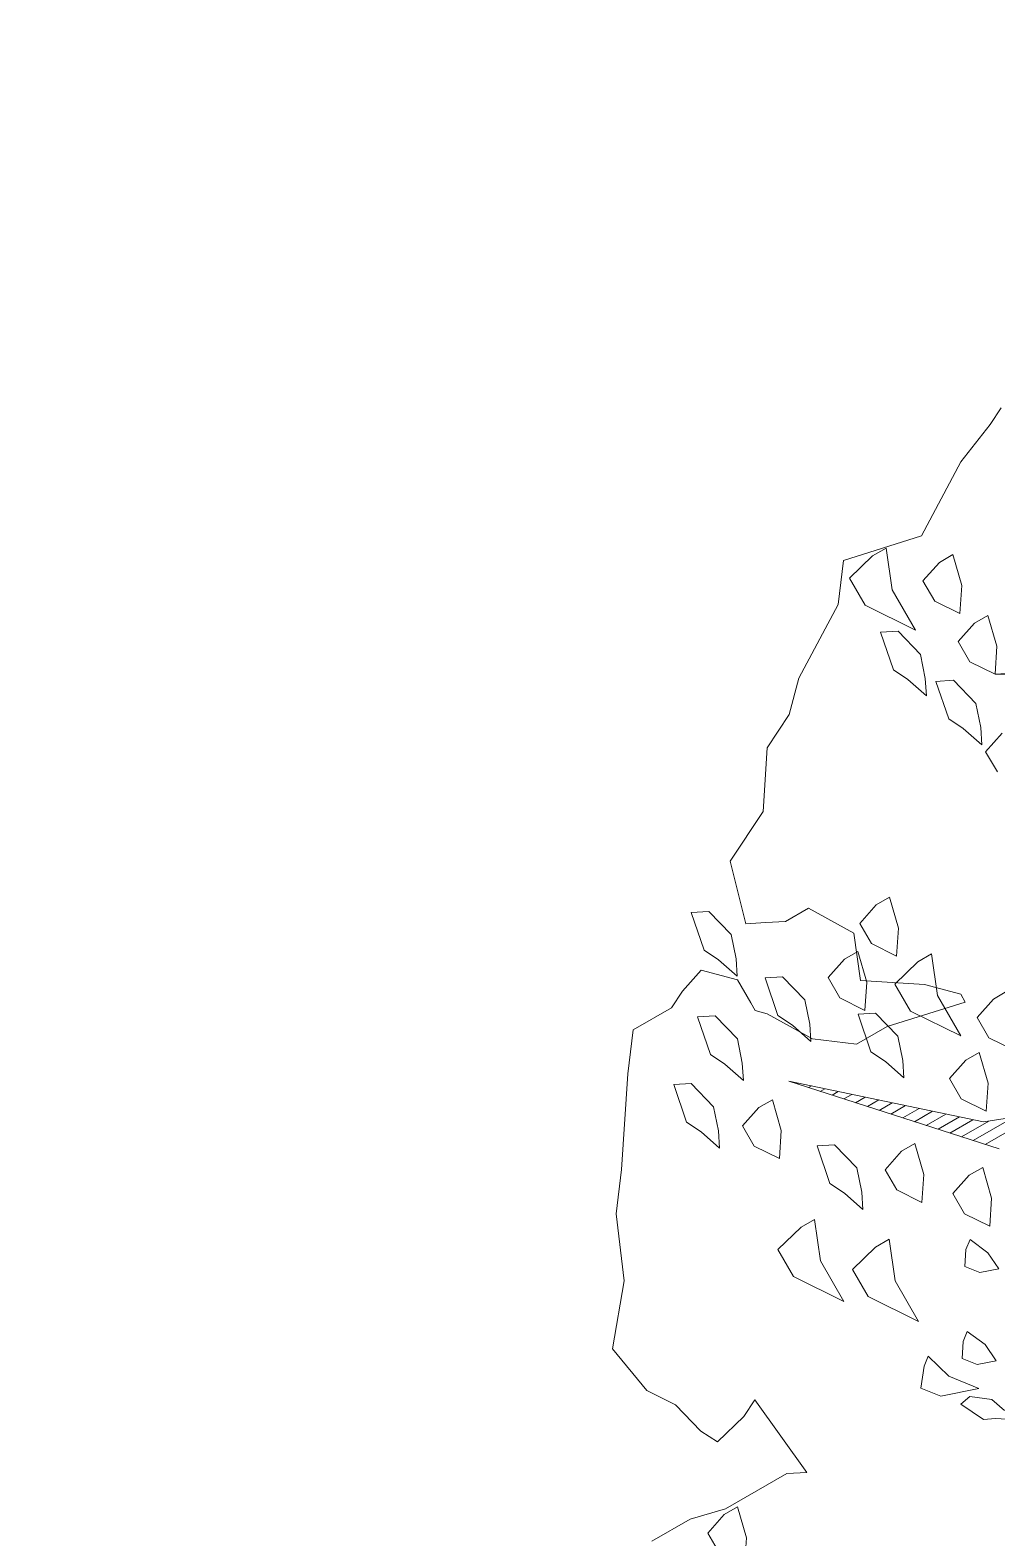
# Model space of a CAD drawing. Header units: metres. Extents: x 12093 to 20303, y 514 to 1412.
# Drawn here: x 19727.967 to 19729.476, y 694.616 to 696.972 of the extents above; entities that cross this region are included whole.
import ezdxf

# ---------------------------------------------------------------- set-up
doc = ezdxf.new("R2010")
doc.units = ezdxf.units.M
doc.layers.get('0').update_dxf_attribs({"lineweight": 13})
for name, color, linetype, lineweight in [('AMBI-GRASS', 104, 'Continuous', 20), ('ARBOLES', 52, 'Continuous', 13), ('grass', 64, 'Continuous', 13)]:
    doc.layers.add(name, color=color, linetype=linetype, lineweight=lineweight)

# ---------------------------------------------------------------- blocks, each defined once
blk = doc.blocks.new('ghgfghgh')
at = {"layer": 'ARBOLES', "lineweight": 20}
for p, q in [((20000.5993, 664.6329), (20000.685, 664.638)), ((20000.6888, 664.6314), (20000.5993, 664.6329)), ((20000.3963, 664.232), (20000.5879, 664.1919)), ((20000.6033, 664.1653), (20000.3963, 664.232)), ((20000.4157, 664.2257), (20000.4185, 664.2274)), ((20000.4273, 664.222), (20000.4317, 664.2246)), ((20000.4389, 664.2183), (20000.445, 664.2218)), ((20000.4505, 664.2145), (20000.4582, 664.219)), ((20000.4621, 664.2108), (20000.4715, 664.2163)), ((20000.5879, 664.1919), (20000.7345, 664.2144)), ((20000.4736, 664.2071), (20000.4848, 664.2135)), ((20000.4852, 664.2033), (20000.498, 664.2107)), ((20000.4968, 664.1996), (20000.5113, 664.2079)), ((20000.5084, 664.1959), (20000.5245, 664.2052)), ((20000.52, 664.1921), (20000.5378, 664.2024)), ((20000.5316, 664.1884), (20000.551, 664.1996)), ((20000.5895, 664.1697), (20000.6425, 664.2003)), ((20000.5432, 664.1847), (20000.5643, 664.1968)), ((20000.5548, 664.1809), (20000.5775, 664.1941)), ((20000.5664, 664.1772), (20000.5932, 664.1927)), ((20000.5779, 664.1735), (20000.6178, 664.1965))]:
    blk.add_line(p, q, dxfattribs=at)
at = {"layer": 'grass'}
for p, q in [((20000.5946, 664.8789), (20000.6053, 664.8952)), ((20000.5655, 664.842), (20000.5946, 664.8789)), ((20000.5268, 664.7692), (20000.5655, 664.842)), ((20000.45, 664.745), (20000.5268, 664.7692)), ((20000.5268, 664.7692), (20000.5268, 664.7692)), ((20000.4788, 664.7495), (20000.456, 664.7275)), ((20000.4921, 664.7571), (20000.4788, 664.7495)), ((20000.498, 664.7162), (20000.4921, 664.7571)), ((20000.5578, 664.7508), (20000.5445, 664.7431)), ((20000.5665, 664.7203), (20000.5578, 664.7508)), ((20000.4448, 664.7017), (20000.45, 664.745)), ((20000.5445, 664.7431), (20000.5284, 664.7249)), ((20000.456, 664.7275), (20000.4714, 664.7009)), ((20000.5284, 664.7249), (20000.5399, 664.705)), ((20000.5647, 664.6927), (20000.5665, 664.7203)), ((20000.521, 664.6763), (20000.498, 664.7162)), ((20000.5399, 664.705), (20000.5647, 664.6927)), ((20000.4061, 664.6289), (20000.4448, 664.7017)), ((20000.4714, 664.7009), (20000.521, 664.6763)), ((20000.5923, 664.6909), (20000.5791, 664.6832)), ((20000.6011, 664.6605), (20000.5923, 664.6909)), ((20000.4867, 664.6743), (20000.5039, 664.6753)), ((20000.5039, 664.6753), (20000.5259, 664.6525)), ((20000.5791, 664.6832), (20000.5629, 664.6651)), ((20000.4993, 664.6372), (20000.4867, 664.6743)), ((20000.5629, 664.6651), (20000.5745, 664.6451)), ((20000.5993, 664.6329), (20000.6011, 664.6605)), ((20000.5259, 664.6525), (20000.5307, 664.6287)), ((20000.5745, 664.6451), (20000.5993, 664.6329)), ((20000.5136, 664.6277), (20000.4993, 664.6372)), ((20000.3965, 664.5931), (20000.4061, 664.6289)), ((20000.5318, 664.6116), (20000.5136, 664.6277)), ((20000.5307, 664.6287), (20000.5318, 664.6116)), ((20000.5412, 664.6259), (20000.5584, 664.627)), ((20000.5538, 664.5889), (20000.5412, 664.6259)), ((20000.5584, 664.627), (20000.5804, 664.6042)), ((20000.5804, 664.6042), (20000.5852, 664.5804)), ((20000.375, 664.5605), (20000.3965, 664.5931)), ((20000.5681, 664.5794), (20000.5538, 664.5889)), ((20000.5863, 664.5633), (20000.5681, 664.5794)), ((20000.5852, 664.5804), (20000.5863, 664.5633)), ((20000.6062, 664.5748), (20000.5901, 664.5566)), ((20000.3709, 664.4977), (20000.375, 664.5605)), ((20000.5901, 664.5566), (20000.6016, 664.5367)), ((20000.3386, 664.4488), (20000.3709, 664.4977)), ((20000.3541, 664.3871), (20000.3386, 664.4488)), ((20000.4955, 664.4134), (20000.4822, 664.4057)), ((20000.5042, 664.3829), (20000.4955, 664.4134)), ((20000.3003, 664.3982), (20000.3175, 664.3992)), ((20000.3129, 664.3611), (20000.3003, 664.3982)), ((20000.3175, 664.3992), (20000.3395, 664.3765)), ((20000.4158, 664.4025), (20000.3931, 664.3894)), ((20000.4603, 664.3778), (20000.4158, 664.4025)), ((20000.4822, 664.4057), (20000.4661, 664.3875)), ((20000.3736, 664.3882), (20000.3541, 664.3871)), ((20000.3931, 664.3894), (20000.3736, 664.3882)), ((20000.4661, 664.3875), (20000.4776, 664.3676)), ((20000.5024, 664.3553), (20000.5042, 664.3829)), ((20000.3395, 664.3765), (20000.3444, 664.3527)), ((20000.467, 664.3312), (20000.4603, 664.3778)), ((20000.4776, 664.3676), (20000.5024, 664.3553)), ((20000.3272, 664.3517), (20000.3129, 664.3611)), ((20000.3454, 664.3356), (20000.3272, 664.3517)), ((20000.3444, 664.3527), (20000.3454, 664.3356)), ((20000.451, 664.3522), (20000.4349, 664.3341)), ((20000.4643, 664.3599), (20000.451, 664.3522)), ((20000.473, 664.3295), (20000.4643, 664.3599)), ((20000.5234, 664.3497), (20000.5006, 664.3277)), ((20000.5367, 664.3574), (20000.5234, 664.3497)), ((20000.5426, 664.3164), (20000.5367, 664.3574)), ((20000.2915, 664.3207), (20000.3099, 664.3414)), ((20000.3099, 664.3414), (20000.3457, 664.3318)), ((20000.373, 664.3338), (20000.3901, 664.3348)), ((20000.3856, 664.2967), (20000.373, 664.3338)), ((20000.3901, 664.3348), (20000.4121, 664.3121)), ((20000.4349, 664.3341), (20000.4464, 664.3141)), ((20000.2808, 664.3044), (20000.2915, 664.3207)), ((20000.3457, 664.3318), (20000.3588, 664.3091)), ((20000.467, 664.3312), (20000.467, 664.3312)), ((20000.5299, 664.3272), (20000.467, 664.3312)), ((20000.4712, 664.3018), (20000.473, 664.3295)), ((20000.5006, 664.3277), (20000.516, 664.3011)), ((20000.5657, 664.3176), (20000.5299, 664.3272)), ((20000.6111, 664.3206), (20000.5978, 664.3129)), ((20000.2429, 664.2826), (20000.2808, 664.3044)), ((20000.3588, 664.3091), (20000.3631, 664.3015)), ((20000.4121, 664.3121), (20000.417, 664.2883)), ((20000.4464, 664.3141), (20000.4712, 664.3018)), ((20000.4932, 664.2858), (20000.57, 664.31)), ((20000.5656, 664.2766), (20000.5426, 664.3164)), ((20000.57, 664.31), (20000.5657, 664.3176)), ((20000.5978, 664.3129), (20000.5817, 664.2947)), ((20000.3065, 664.2954), (20000.3237, 664.2964)), ((20000.3191, 664.2583), (20000.3065, 664.2954)), ((20000.3237, 664.2964), (20000.3457, 664.2737)), ((20000.3631, 664.3015), (20000.3751, 664.2983)), ((20000.3751, 664.2983), (20000.4196, 664.2736)), ((20000.3999, 664.2872), (20000.3856, 664.2967)), ((20000.4646, 664.298), (20000.4817, 664.299)), ((20000.4771, 664.2609), (20000.4646, 664.298)), ((20000.4817, 664.299), (20000.5037, 664.2763)), ((20000.516, 664.3011), (20000.5656, 664.2766)), ((20000.5817, 664.2947), (20000.5933, 664.2748)), ((20000.2377, 664.2392), (20000.2429, 664.2826)), ((20000.418, 664.2711), (20000.3999, 664.2872)), ((20000.417, 664.2883), (20000.418, 664.2711)), ((20000.4629, 664.2684), (20000.4932, 664.2858)), ((20000.5037, 664.2763), (20000.5086, 664.2525)), ((20000.5933, 664.2748), (20000.6181, 664.2625)), ((20000.3457, 664.2737), (20000.3505, 664.2499)), ((20000.4196, 664.2736), (20000.4629, 664.2684)), ((20000.4915, 664.2515), (20000.4771, 664.2609)), ((20000.5838, 664.2604), (20000.5705, 664.2528)), ((20000.5925, 664.23), (20000.5838, 664.2604)), ((20000.3334, 664.2489), (20000.3191, 664.2583)), ((20000.3516, 664.2327), (20000.3334, 664.2489)), ((20000.3505, 664.2499), (20000.3516, 664.2327)), ((20000.5096, 664.2354), (20000.4915, 664.2515)), ((20000.5086, 664.2525), (20000.5096, 664.2354)), ((20000.5705, 664.2528), (20000.5544, 664.2346)), ((20000.2316, 664.1449), (20000.2377, 664.2392)), ((20000.283, 664.2286), (20000.3001, 664.2297)), ((20000.3001, 664.2297), (20000.3222, 664.2069)), ((20000.4041, 664.2295), (20000.4052, 664.2301)), ((20000.5544, 664.2346), (20000.5659, 664.2147)), ((20000.5907, 664.2024), (20000.5925, 664.23)), ((20000.2956, 664.1915), (20000.283, 664.2286)), ((20000.5659, 664.2147), (20000.5907, 664.2024)), ((20000.3222, 664.2069), (20000.327, 664.1831)), ((20000.3669, 664.2061), (20000.3508, 664.188)), ((20000.3802, 664.2138), (20000.3669, 664.2061)), ((20000.3889, 664.1834), (20000.3802, 664.2138)), ((20000.3099, 664.1821), (20000.2956, 664.1915)), ((20000.3508, 664.188), (20000.3623, 664.168)), ((20000.328, 664.166), (20000.3099, 664.1821)), ((20000.327, 664.1831), (20000.328, 664.166)), ((20000.3871, 664.1558), (20000.3889, 664.1834)), ((20000.5204, 664.1706), (20000.5071, 664.163)), ((20000.5291, 664.1402), (20000.5204, 664.1706)), ((20000.3623, 664.168), (20000.3871, 664.1558)), ((20000.4242, 664.1683), (20000.4414, 664.1693)), ((20000.4368, 664.1312), (20000.4242, 664.1683)), ((20000.4414, 664.1693), (20000.4634, 664.1466)), ((20000.5071, 664.163), (20000.491, 664.1448)), ((20000.2264, 664.1015), (20000.2316, 664.1449)), ((20000.4634, 664.1466), (20000.4682, 664.1228)), ((20000.491, 664.1448), (20000.5025, 664.1249)), ((20000.5273, 664.1126), (20000.5291, 664.1402)), ((20000.5872, 664.1471), (20000.5739, 664.1395)), ((20000.5959, 664.1167), (20000.5872, 664.1471)), ((20000.4511, 664.1218), (20000.4368, 664.1312)), ((20000.5739, 664.1395), (20000.5577, 664.1213)), ((20000.4693, 664.1057), (20000.4511, 664.1218)), ((20000.4682, 664.1228), (20000.4693, 664.1057)), ((20000.5025, 664.1249), (20000.5273, 664.1126)), ((20000.5577, 664.1213), (20000.5693, 664.1013)), ((20000.5941, 664.0891), (20000.5959, 664.1167)), ((20000.2343, 664.0355), (20000.2264, 664.1015)), ((20000.4217, 664.0959), (20000.4084, 664.0882)), ((20000.4276, 664.055), (20000.4217, 664.0959)), ((20000.5693, 664.1013), (20000.5941, 664.0891)), ((20000.4084, 664.0882), (20000.3856, 664.0662)), ((20000.3856, 664.0662), (20000.401, 664.0396)), ((20000.4818, 664.0686), (20000.459, 664.0466)), ((20000.4951, 664.0763), (20000.4818, 664.0686)), ((20000.501, 664.0353), (20000.4951, 664.0763)), ((20000.5707, 664.0661), (20000.5696, 664.0494)), ((20000.5747, 664.0759), (20000.5707, 664.0661)), ((20000.5923, 664.063), (20000.5747, 664.0759)), ((20000.4506, 664.0151), (20000.4276, 664.055)), ((20000.603, 664.0471), (20000.5923, 664.063)), ((20000.401, 664.0396), (20000.4506, 664.0151)), ((20000.459, 664.0466), (20000.4744, 664.02)), ((20000.5696, 664.0494), (20000.5843, 664.0434)), ((20000.5843, 664.0434), (20000.603, 664.0471)), ((20000.2227, 663.9683), (20000.2343, 664.0355)), ((20000.524, 663.9954), (20000.501, 664.0353)), ((20000.4744, 664.02), (20000.524, 663.9954)), ((20000.572, 663.9854), (20000.568, 663.9756)), ((20000.5896, 663.9725), (20000.572, 663.9854)), ((20000.2564, 663.9272), (20000.2227, 663.9683)), ((20000.568, 663.9756), (20000.5669, 663.9589)), ((20000.6003, 663.9567), (20000.5896, 663.9725)), ((20000.5295, 663.9513), (20000.5264, 663.9297)), ((20000.5335, 663.9611), (20000.5295, 663.9513)), ((20000.554, 663.9413), (20000.5335, 663.9611)), ((20000.5669, 663.9589), (20000.5816, 663.9529)), ((20000.5816, 663.9529), (20000.6003, 663.9567)), ((20000.5834, 663.9293), (20000.554, 663.9413)), ((20000.2847, 663.9133), (20000.2564, 663.9272)), ((20000.3627, 663.918), (20000.3519, 663.9017)), ((20000.4139, 663.8467), (20000.3627, 663.918)), ((20000.5264, 663.9297), (20000.546, 663.9217)), ((20000.546, 663.9217), (20000.5834, 663.9293)), ((20000.5656, 663.9137), (20000.5745, 663.9215)), ((20000.5745, 663.9215), (20000.5961, 663.9184)), ((20000.5961, 663.9184), (20000.6088, 663.9075)), ((20000.3097, 663.8874), (20000.2847, 663.9133)), ((20000.5881, 663.8988), (20000.5656, 663.9137)), ((20000.3519, 663.9017), (20000.326, 663.8766)), ((20000.5999, 663.8997), (20000.5881, 663.8988)), ((20000.6166, 663.8986), (20000.5999, 663.8997)), ((20000.326, 663.8766), (20000.3097, 663.8874)), ((20000.3339, 663.8106), (20000.3944, 663.8455)), ((20000.3944, 663.8455), (20000.4139, 663.8467)), ((20000.2614, 663.7788), (20000.2993, 663.8007)), ((20000.2993, 663.8007), (20000.3339, 663.8106)), ((20000.3325, 663.8051), (20000.3164, 663.7869)), ((20000.3458, 663.8128), (20000.3325, 663.8051)), ((20000.3545, 663.7823), (20000.3458, 663.8128)), ((20000.3164, 663.7869), (20000.3279, 663.767)), ((20000.3527, 663.7547), (20000.3545, 663.7823))]:
    blk.add_line(p, q, dxfattribs=at)
blk = doc.blocks.new('Arbust11')
for p, q in [((0.0378, 0.4871), (-0.0937, 0.9403)), ((0.0408, 0.4825), (0.0377, 0.9348)), ((0.0408, 0.5449), (0.1405, 0.941)), ((-0.1618, 0.888), (0.0377, 0.4856)), ((0.0439, 0.4856), (0.3088, 0.8724)), ((0.0595, 0.5199), (0.1997, 0.8474)), ((0.0377, 0.4856), (-0.274, 0.8225)), ((-0.0621, 0.5573), (-0.3332, 0.7944)), ((0.0439, 0.4794), (0.3805, 0.7788)), ((-0.3488, 0.7476), (0.0408, 0.4856)), ((0.0283, 0.4856), (-0.3738, 0.7039)), ((0.047, 0.4794), (0.4366, 0.6759)), ((0.0314, 0.4856), (-0.4049, 0.6104)), ((-0.433, 0.5262), (0.0439, 0.4825)), ((0.0533, 0.4887), (0.474, 0.5137)), ((0.0439, 0.4825), (-0.4267, 0.4669)), ((-0.0527, 0.4794), (-0.4267, 0.3952)), ((0.0408, 0.4762), (-0.3893, 0.2673)), ((0.0408, 0.4731), (-0.274, 0.1581)), ((0.047, 0.4856), (0.499, 0.4263)), ((0.0501, 0.4794), (0.2901, 0.0832)), ((0.0501, 0.4731), (0.4304, 0.2454)), ((0.0564, 0.4762), (0.3649, 0.1425)), ((0.072, 0.4762), (0.4647, 0.3484)), ((0.0408, 0.47), (-0.3364, 0.2174)), ((0.0377, 0.4669), (-0.2117, 0.0988)), ((0.0501, 0.4638), (-0.0215, 0.0146)), ((0.0533, 0.47), (0.1935, 0.0177)), ((0.0501, 0.4544), (-0.1088, 0.0209)), ((0.0533, 0.4451), (0.0907, 0.0271))]:
    blk.add_line(p, q)

msp = doc.modelspace()

# ---------------------------------------------------------------- block references
at = {"layer": 'AMBI-GRASS', "ltscale": 0.05, "xscale": 1.499999999998325, "yscale": 1.499999999998325, "zscale": 1.499999999998325, "rotation": 49.16166176348414}
for p in [(19729.4592, 697.3558), (19730.7156, 697.0715)]:
    msp.add_blockref('Arbust11', p, dxfattribs=at)
at = {"layer": 'Defpoints', "lineweight": 20, "xscale": 1.586003757394792, "yscale": 1.586003757394792, "zscale": 1.586003757394792}
msp.add_blockref('ghgfghgh', (-11991.5523, -358.1449), dxfattribs=at)

doc.saveas('drawing.dxf')
